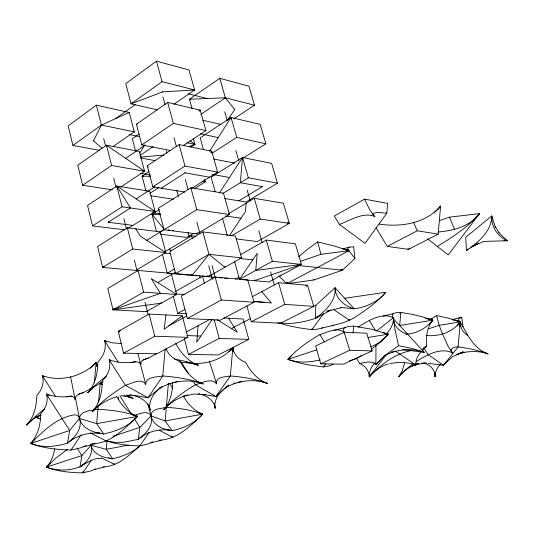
<?xml version="1.0" encoding="UTF-8"?>
<svg xmlns="http://www.w3.org/2000/svg" width="534" height="534" viewBox="0 0 534 534"><rect width="100%" height="100%" fill="white"/><g stroke="black" fill="none" stroke-linecap="round" stroke-linejoin="round"><path stroke-width="0.8" d="M233.071 351.746L232.837 347.634C223.272 358.828 208.153 364.128 193.655 363.374M375.943 345.605L375.909 364.515C371.631 360.276 364.896 362.426 359.762 363.561L356.825 358.908M423.716 362.993C430.017 364.528 435.337 370.009 435.07 376.77C434.87 372.111 437.186 367.752 440.283 364.408M172.662 382.451C172.549 392.123 170.333 402.309 163.744 409.718C172.676 399.532 183.876 391.682 195.431 384.747C201.812 383.092 211.417 377.364 216.604 383.826C215.002 376.717 225.728 376.904 230.368 375.956C242.95 376.957 255.546 379.02 267.414 383.445C257.501 379.841 250.459 371.27 245.52 362.279C239.098 360.056 233.692 354.556 232.837 347.634L229.086 351.659M280.076 322.783C291.991 324.705 304.026 322.002 315.354 318.391L315.841 305.381L335.025 287.753L354.189 308.786C366.211 307.244 378.012 301.91 385.688 292.285L344.777 298.266M118.575 397.129L118.368 399.726M460.996 352.947C469.873 351.112 479.345 350.765 487.983 353.909C479.051 350.691 472.53 343.195 467.724 335.285A88.25 80.307 33.4 0 1 466.756 333.663L462.978 326.681L461.917 319.038A88.864 80.961 35.1 0 1 461.75 317.229C458.706 316.996 457.331 320.34 460.268 321.889L459.594 326.755M254.451 279.856L254.384 280.69L301.423 264.443L295.342 243.811L266.272 240.06L240.22 254.811M71.155 449.161L71.075 450.042C57.412 449.668 43.561 448.293 30.672 443.454C38.074 435.41 40.571 424.19 40.804 413.55C45.79 408.503 48.707 400.934 46.351 393.959C54.381 397.016 63.226 397.556 71.649 396.054M83.05 471.242L82.91 472.844C70.588 472.69 58.072 471.562 46.465 467.177C51.03 462.124 53.634 455.569 54.722 448.9M94.344 382.798L96.133 362.352C82.823 376.55 60.676 382.344 42.273 375.616C44.629 382.644 41.779 390.274 36.819 395.427C36.572 405.98 34.063 417.101 26.7 425.051L32.888 419.39L40.617 414.578M98.269 405.173L96.654 423.656L103.689 433.942C116.238 431.352 128.894 426.326 137.445 416.386C128.107 412.976 121.358 404.986 116.732 396.468M98.563 401.888L100.218 382.991M106.987 441.171L106.273 449.314L112.694 458.759C122.433 456.483 132.178 452.845 139.634 445.957M139.901 445.096L139.828 445.93C128.34 445.576 116.752 444.388 105.792 440.75M165.119 349.149L162.77 375.983L148.018 397.797L134.568 395.394M168.323 384.36L165.119 420.959L172.148 430.651C183.609 428.208 195.03 423.295 202.706 414.13C194.042 410.96 187.648 403.684 183.195 395.848M211.604 152.851L211.744 151.229L179.137 144.607L147.291 165.774L152.824 186.873L184.837 192.06M198.147 325.693L196.706 342.201L212.158 319.512M224.941 266.246L224.841 267.347L208.961 254.324L202.86 231.883L169.779 251.594L175.559 273.648L208.454 276.585L241.595 257.895L235.494 236.088L202.86 231.883M224.841 198.548L246.061 201.986L277.48 183.182L271.646 163.384L242.529 157.477L240.327 182.728L262.341 186.673A78.385 71.389 12.5 0 1 262 186.212M246.154 203.18L245.413 211.644L229.353 235.788M311.943 328.744L311.856 329.718L298.446 327.729L288.213 325.6L277.807 322.71M323.484 366.09L323.41 366.945L307.37 364.729L298.039 362.586L287.959 359.382C296.804 349.056 308.258 341.433 319.873 334.551C327.389 332.462 337.027 326.748 344.203 332.208L349.636 350.291L372.158 350.885L366.758 333.209L344.203 332.208L315.587 346.032L320.8 363.868L343.602 364.135L372.158 350.885M353.067 333.069L353.668 326.12L371.537 329.218L388.285 334.171L381.009 341.68L371.344 349.296M369.455 375.202L369.314 376.864C380.555 364.722 394.753 353.748 411.32 350.564M386.81 213.153L387.657 203.387L364.582 199.122L334.304 215.996L339.41 224.4L365.042 243.33L386.81 213.153C382.397 213.213 376.87 211.17 373.052 213.847L373.326 214.975L374.868 216.564C363.007 211.584 350.458 220.509 339.41 224.4M376.11 227.918L387.304 246.421L408.543 249.371L438.18 234.146L440.617 206.051C426.059 223.512 400.527 227.437 379.187 224.08M452.999 320.02L457.124 320.333L460.268 321.889L458.105 346.913L443.554 365.309L428.261 363.36M165.94 314.94L164.132 329.264L182.268 315.801L187.888 337.348L156.896 353.795L123.574 353.168L118.261 331.387L149.14 314.059L182.268 315.801M404.518 363.033L402.209 371.037L398.658 376.824C403.704 370.256 411.053 366.077 418.669 363.18L411.026 366.618M102.081 148.272L93.463 140.889L101.387 125.069L129.208 112.454L134.274 131.845L113.335 146.383M139.761 153.111L144.908 144.667M209.642 151.115L231.035 117.48L260.165 124.402L265.879 143.793L243.417 157.897M95.246 363.741L96.133 362.352L97.769 366.611M219.407 193.041L242.529 157.477L248.37 177.789L277.48 183.182M197.834 232.55L196.926 233.932L164.065 229.78L158.411 208.207L190.865 187.748L223.486 193.188L229.46 214.521L196.926 233.932L195.885 233.238M81.168 434.716L71.075 450.042L80.948 447.806L86.054 445.55M209.368 275.21L208.454 276.585L207.065 275.691M91.461 460.081L82.91 472.844L90.386 471.035L95.346 468.986M227.404 120.377L234.693 109.597L234.613 108.889M149.206 432.28L139.828 445.93L148.439 443.861L152.757 441.751M165.386 408.73L166.308 407.389C178.656 408.069 191.079 409.765 202.706 414.13C190.825 425.892 176.761 439.816 158.978 440.156M230.955 350.331L232.837 347.634L230.368 375.956L215.883 396.508L202.853 394.299M278.968 276.051L286.831 283.708L287.779 282.353M323.504 313.658L311.856 329.718L317.343 329.178L321.788 328.123C334.451 324.912 348.041 322.943 358.694 314.74C368.553 308.405 378.072 301.269 385.688 292.285L384.113 292.819M409.525 248.036L408.543 249.371L407.809 248.817M438.147 209.381L440.617 206.051L434.376 212.712M325.827 363.681L323.41 366.945L330.239 365.677L333.249 364.128M399.846 313.698L400.827 312.397L411.28 314.172L421.366 316.535L432.827 320.166C426.793 327.489 425.825 337.488 426.519 346.613L423.215 349.503M386.189 354.763L369.314 376.864C369.134 370.983 365.203 365.69 359.762 363.561M459.26 323.183L460.268 321.889L448.954 318.297L436.545 315.514L430.778 319.312M241.595 257.895L208.961 254.324L192.247 275.137L191.659 274.196M91.715 443.647C110.398 444.181 124.856 428.275 137.445 416.386C124.816 411.654 111.306 409.985 97.916 409.278C91.735 410.779 80.467 410.259 79.459 418.396L69.68 430.484L67.498 443.153C55.623 446.825 42.48 448.113 30.672 443.454C42.813 431.712 55.99 418.169 73.265 415.025C79.913 413.356 80.881 421.626 79.926 426.279C78.611 433.488 72.964 438.768 67.498 443.153L73.338 438.541M447.245 360.857L443.554 365.309L428.041 354.576L424.17 348.181M116.639 396.762C107.374 399.559 98.683 404.572 92.222 411.841C99.825 403.477 102.228 391.822 102.301 380.829C107.761 375.435 111.379 367.445 109.203 359.742C117.573 362.893 126.785 363.367 135.543 361.785M462.978 326.681L460.268 321.889C452.458 332.475 438.875 336.64 426.165 335.532M103.049 381.43L94.091 386.903L87.776 392.737C95.346 384.473 97.762 372.926 97.842 362.025C103.276 356.518 106.82 348.455 104.637 340.705L112.694 342.881L121.699 343.549M421.233 351.559C417.928 355.197 415.499 359.956 415.792 364.982C407.509 361.932 398.411 361.992 389.827 363.607M455.515 320.52L460.268 321.889L457.131 325.426M398.658 376.824L405.266 369.955L412.675 364.061M425.485 318.297L432.827 320.166L429.563 323.818M402.703 349.657L424.136 352.24L399.692 325.486L400.827 312.397C388.378 312.397 390.948 317.016 399.692 325.486L432.827 320.166C426.392 328.15 416.427 333.803 406.147 334.13M386.763 333.443C390.788 329.258 393.798 323.657 393.378 317.697C381.903 311.963 367.752 321.047 358.094 327.175M90.994 444.315L91.04 445.343L81.869 455.562L46.465 467.177C57.505 471.255 70.568 470.948 81.215 466.222C87.977 461.383 94.011 453.019 90.793 444.368M375.075 362.633C371.47 366.417 368.84 371.517 369.314 376.864C374.194 370.843 380.809 366.244 388.218 363.921M163.744 409.718C170.012 402.442 178.663 397.516 187.848 394.926M286.645 282.573L286.831 283.708L287.806 282.626M342.341 248.891L349.917 247.075L353.728 246.735A110.678 101.473 26.3 0 0 353.875 248.971L354.936 258.429L342.334 270.237L313.825 280.003L286.831 283.708L287.773 282.673M306.496 286.464L307.564 285.296L313.778 306.376L280.624 323.23L251.28 321.755L246.895 305.969M92.222 411.841C101.707 401.228 113.335 392.804 125.37 385.321C131.364 383.719 141.29 377.404 145.729 384.36C145.622 376.397 157.183 377.231 162.77 375.983C176.467 377.031 190.204 379.107 203.127 383.926C192.667 380.121 185.285 371.017 180.198 361.471C174.177 359.389 168.477 355.217 166.301 349.016M48.093 466.87L46.465 467.177L55.503 458.332L67.518 449.261M428.255 319.018L431.786 319.045M87.776 392.737L96.02 384.5L106.566 375.876M26.7 425.051L34.65 417.147L44.609 408.964M382.744 357.226L375.909 364.515L385.174 355.284L398.598 345.705L412.041 348.468L424.136 352.24C420.986 350.09 423.342 346.559 426.519 346.613M114.176 308.645L113.008 309.833L146.269 311.649L176.701 294.488L171.2 273.401L138.119 270.451L107.808 288.514L113.008 309.833L113.936 308.852M46.465 467.177L50.136 463.532M32.307 443.153L30.672 443.454L34.75 439.462M279.282 276.712L280.944 274.997M495.418 227.624L491.761 215.943L465.721 237.336L466.442 250.7L468.111 248.984M166.308 407.389C161.135 408.63 150.668 408.517 151.102 415.913L139.861 427.394L112.941 436.265M210.636 152.35L211.744 151.229L217.585 172.095L191.9 188.262M174.071 104.21L194.596 89.959L189.003 69.974L156.455 61.156L125.77 83.631L131.064 103.836L132.192 102.695M199.149 111.259L200.25 110.164L205.964 130.583L183.476 145.475M291.517 355.657L287.959 359.382C298.266 363.26 309.673 362.466 320.18 359.829M139.668 446.104C129.268 455.148 117.961 466.469 103.336 466.923M90.233 368.367L96.133 362.352L96.747 366.471M223.232 389.606C218.019 394.179 213.727 400.994 215.215 408.196C214.241 401.321 208.287 396.475 201.905 394.686M298.7 256.734L307.17 249.572L317.683 241.915L334.351 246.027L348.916 250.72L354.936 258.429M331.12 310.014L315.354 318.391L317.803 316.195M228.906 385.014L215.883 396.508L195.431 384.747L193.275 381.309M160.827 387.41C154.132 392.777 147.798 401.034 150.114 410.125C148.572 402.095 140.936 397.256 133.487 395.494M224.16 388.759L227.557 385.969M445.69 362.733L452.792 356.572L463.258 351.786L456.563 354.73L464.673 352.286M141.33 436.719L138.273 439.322L123.948 442.239L114.83 442.359L106.386 440.85M134.414 418.796L139.861 427.394L138.273 439.322C144.16 434.883 150.468 429.376 151.449 421.613C151.896 415.532 149.093 409.852 147.965 403.971M85.006 463.025L79.973 467.183L81.869 455.562L77.05 448.019M460.648 318.137L461.75 317.229M161.895 386.543L148.018 397.797L125.37 385.321L109.203 359.742L110.638 360.543M376.617 330.92L393.378 317.697C393.284 326.034 400.093 332.388 407.749 334.304M466.442 250.7C478.117 242.363 491.52 231.609 491.761 215.943C491.073 226.583 497.601 236.589 507.3 240.734L483.644 241.455L471.535 246.788M315.354 318.391C325.219 311.195 336.32 301.196 335.025 287.753C335.379 298.466 344.463 306.149 354.189 308.786L340.285 307.417M92.949 387.177L93.991 386.409M129.208 112.454L96.36 105.171L68.138 125.844L72.918 145.442L99.464 150.354M72.918 145.442L101.387 125.069L134.274 131.845M131.064 103.836L162.036 81.675L194.596 89.959L162.65 91.888L131.064 103.836L157.423 109.87M115.524 118.655L135.629 104.33M120.497 187.167L144.547 171.24L139.381 151.442L106.466 145.175L77.744 165.24L82.623 185.251L112.46 189.85M170.62 150.555L141.824 144.901L136.417 124.255L167.676 102.421L200.25 110.164L198.928 110.251M139.167 133.967L132.339 138.68L135.569 151.115M233.819 118.815L254.504 105.205L248.911 86.208L219.774 78.311L189.463 99.237L192.127 108.836M82.623 185.251L111.599 165.5L144.547 171.24L106.466 145.175L106.72 146.57M141.824 144.901L173.376 123.394L205.964 130.583M125.724 158.358L144.821 145.368M139.941 155.474L153.024 146.636M200.911 114.309L225.375 97.795L254.504 105.205M145.996 191.219L142.084 176.16L149.026 171.581M190.865 147.064L194.977 144.36L193.428 138.74M92.536 225.902L122.039 206.798L155.04 211.464L149.767 191.245L116.792 186.039L87.556 205.47L92.536 225.902L124.863 229.854M152.824 186.873L184.971 166.054L217.585 172.095M159.426 388.165L160.394 387.537M136.137 198.895L154.887 186.767M149.827 193.375L158.932 187.507M211.851 153.412L236.749 137.371L265.879 143.793M108.335 221.703A82.309 75.207 -13 0 1 108.262 222.271L130.463 207.993L116.792 186.039L155.04 211.464L128.467 228.192M161.208 188.228L185.144 172.849L209.475 177.201M416.54 361.425C426.639 354.956 440.87 346.94 452.665 352.987C447.846 349.163 454.681 346.606 458.105 346.913C468.285 348.108 478.357 350.364 487.983 353.909M127.339 227.791L97.575 246.548L102.662 267.421L135.863 270.378L165.76 252.535L160.374 231.889L127.339 227.791L132.706 249.004L165.76 252.535L140.342 236.161L135.776 228.832M159.606 209.622L152.016 214.388L156.455 231.462M242.763 158.832L242.529 157.477L211.13 177.221L215.129 191.626M194.176 188.829L205.316 181.834L204.669 179.477M156.195 353.835L149.647 357.44L142.965 359.996M91.374 388.251L84.879 391.822L78.218 394.412M159.84 232.083L164.018 229.527M222.318 193.769L248.37 177.789M132.706 249.004L102.662 267.421A37.921 35.131 -11.3 0 0 103.469 266.526M146.77 240.3L196.832 209.688L229.46 214.521M437.313 246.421C452.558 237.169 467.891 227.31 479.539 213.58L449.528 217.158L439.402 220.649M238.865 200.817L262.341 186.673M361.812 355.45L356.498 358.568L349.336 360.844M193.915 233.191L186.833 237.43L160.367 234.192M164.959 251.708L191.619 235.774L195.758 236.288M228.612 213.66L254.271 198.328L283.374 203.18L289.328 223.386L257.341 241.575L236.135 238.892M174.371 269.056L167.296 273.174L162.356 254.177M231.556 235.774L260.238 219.08L289.328 223.386A36.552 33.755 11.3 0 1 288.206 222.965M157.637 282.606L175.653 272.173M113.008 309.833L143.599 292.131L176.701 294.488L151.182 278.588L160.387 293.326L113.008 309.833L161.328 303.158L160.787 302.458M175.559 273.648L208.961 254.324M175.352 291.551L202.473 276.191L216.457 277.433M82.45 465.214L89.405 461.343L95.546 458.766L101.687 458.185M140.996 437.192C149.994 430.731 161.328 428.408 172.148 430.651L166.555 429.53M470.901 247.429L478.638 243.137L471.429 246.715M235.494 279.202L239.125 277.193M173.303 296.277L177.742 313.365L184.944 309.4M243.577 279.723L268.862 281.979L301.423 264.443L272.367 261.266L239.506 279.362L234.6 261.707M168.737 325.84L186.686 316.048M123.574 353.168L154.747 336.226L187.888 337.348M187.314 318.524L221.376 300.001L254.01 302.257L247.769 279.95L215.135 277.033L181.4 295.956L187.314 318.524L220.228 320.186L254.01 302.257M70.201 440.904C79.953 434.162 92.068 431.579 103.689 433.942L98.056 432.747M185.952 332.215L209.889 319.412M252.495 296.624L278.528 282.7L307.564 285.296L305.929 285.523M286.831 283.708L348.916 250.72L347.701 248.437L349.329 247.215M387.304 246.421L417.261 230.788L438.18 234.146M231.376 328.55L250.613 318.524M184.283 338.529L188.409 354.389L219.194 338.409L248.804 339.41L243.177 319.012L223.833 317.99M251.28 321.755L284.755 304.373L313.778 306.376M248.804 339.41L218.252 354.943L188.409 354.389M159.9 388.158C172.802 380.695 189.043 378.706 203.127 383.926M353.668 326.12C350.251 326.294 340.345 326.648 344.203 332.208L344.256 333.637M226.162 387.437C238.538 380.442 253.957 378.486 267.414 383.445M320.8 363.868L349.636 350.291M321.788 328.123L322.603 327.736M383.632 356.278C395.727 349.296 410.906 347.681 424.136 352.24L422.187 350.851M370.89 346.7C377.685 344.183 383.692 339.757 388.285 334.171L383.118 332.662M415.572 364.642L414.077 365.223L423.262 363.24L421.92 363.267M136.417 124.255L137.732 123.761M189.603 146.336L194.977 144.36L190.258 140.949M330.392 310.02L326.781 311.309L341.359 307.711M300.248 261.44L320.934 254.291L348.916 250.72L346.94 249.538L344.323 249.104M118.261 331.387L119.543 331.808L118.261 331.387L120.604 330.573M134.081 415.399C139.16 414.084 147.845 409.605 151.102 415.913C152.677 424.343 161.128 428.782 168.898 430.05M312.71 306.443L315.841 305.381M40.984 415.419L35.551 417.248L40.33 418.856M30.672 443.454L69.68 430.484L46.351 393.959L49.282 395.487M316.949 349.757L287.959 359.382L289.588 359.115M135.863 416.914L137.445 416.386L132.232 414.791M386.729 334.684L388.285 334.171L367.933 337.495M431.258 320.687L432.827 320.166M428.648 328.804L439.208 325.319L460.268 321.889C460.154 327.275 462.811 332.795 467.724 335.285M201.138 414.644L202.706 414.13L197.747 412.622M178.997 361.838L180.198 361.471M83.651 392.61C80.227 393.525 74.833 394.953 75.114 399.432C74.513 395.314 69.307 396.074 66.416 396.909M167.976 383.792L170.166 383.218M150.822 442.9L161.335 440.203M94.258 469.56L104.417 466.936M83.738 446.771L94.939 443.914M130.403 362.719C133.72 361.872 139.274 360.423 140.849 364.649C139.828 360.417 145.201 358.961 148.319 358.287M233.618 383.325L235.04 382.965M452.031 319.646L460.695 317.463M391.102 352.246L394.8 351.372M383.145 316.115L393.491 313.538M334.097 330.292L345.151 327.536M427.434 238.771L448.233 254.885L479.539 213.58C469.88 226.409 453.499 230.755 438.254 231.95M183.816 396.235L194.109 394.012L205.63 394.766M237.937 382.277L242.469 381.423M128.394 445.149L106.273 449.314L91.04 445.343L90.907 444.508M202.706 414.13L165.119 420.959L151.102 415.913M137.445 416.386L96.654 423.656L79.459 418.396L75.267 397.189M174.725 382.204L177.081 381.783M37.173 416.967L35.551 417.248L40.237 418.696M332.014 325.4L333.77 325.139M140.435 157.056L163.985 155.087M192.954 90.039L194.596 89.959L193.048 89.412M135.229 395.621L127.139 395.227M180.305 362.366L190.071 363.007L198.221 365.183C188.055 361.498 180.766 352.76 175.753 343.502M422.274 363.307L426.225 363.307M142.898 171.22L144.547 171.24M142.084 176.16L143.539 176.627L142.084 176.16L150.294 176.287M186.84 335.566L200.884 336.06M153.405 211.397L155.04 211.464M160.173 214.741L152.016 214.388L164.252 229.38M503.996 240.574L507.3 240.734L498.923 232.644M177.742 313.365L186.86 313.865M347.254 250.613L348.916 250.72L343.702 249.204M164.132 252.422L165.76 252.535M253.41 301.59L264.797 302.384M175.98 293.914L184.237 294.508M218.927 277.653L222.217 277.947M224.687 278.167L227.978 278.461M168.123 273.248L197.099 275.831M241.982 279.582L239.506 279.362L257.254 253.296L255.759 270.411L301.423 264.443L299.854 263.889M121.158 395.674L127.853 396.735L133.046 398.317L126.565 394.986M253.496 301.256L271.392 303.038L261.767 291.664M457.832 321.648L460.268 321.889M175.052 294.321L176.701 294.488M164.519 253.036L170.293 253.65M239.759 258.449L252.782 259.864M299.133 265.572L342.334 270.237L342.274 269.083M191.799 363.24L186.139 362.372M108.262 222.271L132.899 225.401M168.263 229.887L169.865 230.087M172.268 230.394L173.877 230.595M424.236 362.853L426.653 363.16M152.457 212.819L160.694 213.974M225.562 215.983L241.021 218.246M151.042 195.804L173.55 199.269M198.401 393.545L199.836 393.785M140.268 173.25L150.688 175.039M202.032 181.26L205.316 181.834M174.458 359.035L187.381 361.778L198.221 365.183M129.822 394.539L131.404 394.826M212.425 174.391L229.507 177.502M140.395 157.924L155.654 160.747M213.787 159.025L235 163.19M129.475 134.581L139.875 136.691M100.012 433.321C91.407 431.966 81.742 427.647 79.459 418.396M186.987 142.712L194.977 144.36L193.568 143.893M200.343 133.727L218.232 137.605M202.733 120.257L220.983 124.435M108.689 457.838L112.694 458.759C104.083 457.898 93.437 454.875 91.04 445.343M188.188 93.784L207.192 98.523M123.915 395.434L133.046 398.317M193.014 89.465L194.596 89.959M153.485 214.868L152.016 214.388L153.458 214.902M340.946 269.777L342.334 270.237L340.979 269.276M101.647 458.005L114.817 464.607L113.962 463.265M90.213 432.827L106.273 441.057L105.799 440.316M44.469 376.784L42.273 375.616L55.563 396.448M159.346 430.237L172.836 437.453L171.955 436.058M106.066 341.52L104.637 340.705L118.127 362.072M217.044 319.619L237.229 332.195L228.572 318.244M395.32 351.085L415.792 364.982L414.938 363.581M333.677 309.573L349.55 320.347L349.049 319.526M428.528 318.718L429.009 319.065M190.204 99.791L189.463 99.237L225.375 97.795L234.693 109.597M225.061 97.495L225.375 97.795L219.774 78.311M452.665 352.987L448.213 346.513L442.579 334.09A97.055 26.5 75.7 0 1 441.925 332.442L439.208 325.319L437.039 317.396A97.695 26.773 75.4 0 1 436.545 315.514M172.836 388.325L170.012 384.226M169.411 249.044L170.973 250.98M101.16 124.742L101.387 125.069L96.36 105.171M119.81 395.714L131.277 413.837M495.225 226.616L499.103 232.757M181.213 362.045L188.535 373.74M147.291 165.774L148.165 167.175M319.873 334.551L324.412 341.94M369.174 320.287L375.122 330.039M102.061 384.74L100.886 382.03M93.163 140.215L93.463 140.889M364.582 199.122L369.161 208.694L373.006 214.648A45.964 10.44 77.3 0 0 374.868 216.564M216.604 383.826L209.555 361.832M413.59 222.257L415.412 226.596A98.69 26.773 77.4 0 0 417.261 230.788M449.528 217.158L453.486 226.93A144.534 45.236 77.7 0 0 454.441 229.186M313.618 279.375L313.825 280.003M236.749 137.371L231.035 117.48L200.183 137.832L203.447 149.587M254.271 198.328L260.238 219.08M266.272 240.06L272.367 261.266M278.528 282.7L284.755 304.373M224.754 111.8L227.184 120.29M235.854 150.588L238.785 160.827M247.189 190.177L250.286 201.004M258.756 230.601L262.147 242.443M270.571 271.873L274.349 285.076M140.849 364.649L137.932 353.748M145.729 384.36L140.088 362.793M222.518 218.219L227.317 235.501M156.455 61.156L162.036 81.675M167.676 102.421L173.376 123.394M179.137 144.607L184.971 166.054M190.865 187.748L196.832 209.688A40.844 3.651 76.9 0 1 196.545 209.215M212.038 265.645L221.376 300.001M162.943 96.874L165.059 104.684M174.011 137.719L176.394 146.496M185.318 179.457L188.088 189.67M196.879 222.124L199.93 233.365M208.701 265.745L212.345 279.209M320.934 254.291L318.291 244.292A126.758 24.724 76.7 0 1 317.683 241.915M191.619 235.774L192.267 238.184M202.473 276.191L204.382 283.294M214.187 319.779L219.194 338.409M166.174 150.822L166.802 153.165M176.694 190.077L178.403 196.452M188.021 232.357L189.276 237.036M199.623 275.631L200.257 278.02M162.449 91.107L162.65 91.888M398.598 345.705L394.9 329.298L393.378 317.697M106.466 145.175L111.599 165.5M122.039 206.798L116.792 186.039L117.039 187.414M138.119 270.451L143.599 292.131M149.14 314.059L154.747 336.226M103.696 138.62L105.485 145.715M113.695 178.222L115.925 187.074M123.901 218.66L126.491 228.926M134.321 259.951L137.171 271.245M144.968 302.131L148.172 314.833M149.133 405.853L150.114 410.125M70.642 376.917L75.114 399.432M214.328 403.637L215.215 408.196M231.275 118.855L231.035 117.48L231.169 118.902M434.756 372.652L435.07 376.77M242.529 157.477L242.663 158.878M100.853 382.611L101.039 384.607M165.78 348.842L165.847 350.271M185.151 172.849A91.434 8.264 77.2 0 1 185.004 172.395M103.816 266.219L102.662 267.421L103.823 266.259M289.328 223.386L287.766 222.885L289.328 223.386"/></g></svg>
